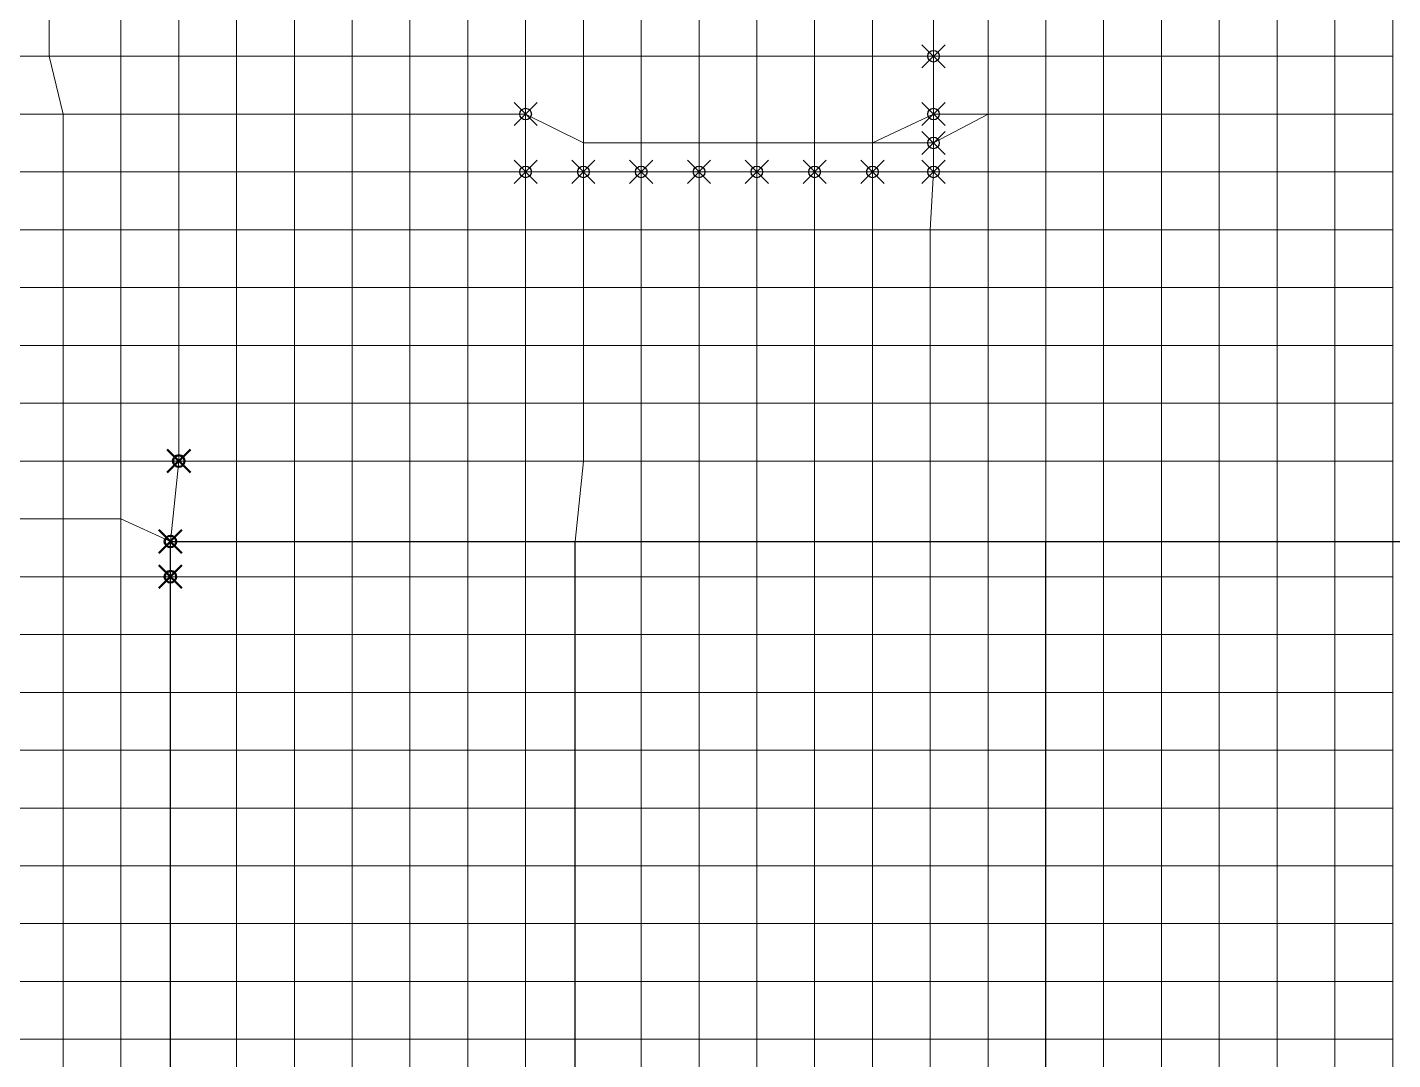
# Model space of a CAD drawing. Header units: inches. Extents: x 7 to 32.3, y 2.3 to 16.7.
# Drawn here: x 13.09 to 19, y 6.66 to 11.12 of the extents above; entities that cross this region are included whole.
import ezdxf

# ---------------------------------------------------------------- set-up
doc = ezdxf.new("R2010")
doc.units = ezdxf.units.IN
doc.header["$MEASUREMENT"] = 0
doc.header["$PDMODE"] = 35
doc.header["$PDSIZE"] = 0.05
for name, color, linetype, lineweight in [('SAP.Columns', 170, 'Continuous', 50), ('SAP.Deck', 41, 'Continuous', 15), ('SAP.Slab 30cm', 11, 'Continuous', 15), ('SAP.Steel BeaM', 130, 'Continuous', 30), ('SAP.Wall', 190, 'Continuous', 30)]:
    doc.layers.add(name, color=color, linetype=linetype, lineweight=lineweight)

msp = doc.modelspace()

# ---------------------------------------------------------------- linework, layer by layer
at = {"layer": 'SAP.Columns'}
for p in [(13.75, 9.25), (13.7139, 8.90204), (13.7139, 8.75)]:
    msp.add_point(p, dxfattribs=at)
at = {"layer": 'SAP.Deck'}
for points in [[(13.7139, 8.75), (14, 8.75), (14, 8.90204), (13.7139, 8.90204)], [(14, 8.75), (14.25, 8.75), (14.25, 8.90204), (14, 8.90204)], [(14.25, 8.75), (14.5, 8.75), (14.5, 8.90204), (14.25, 8.90204)], [(14.5, 8.75), (14.75, 8.75), (14.75, 8.90204), (14.5, 8.90204)], [(14.75, 8.75), (15, 8.75), (15, 8.90204), (14.75, 8.90204)], [(15, 8.75), (15.25, 8.75), (15.25, 8.90204), (15, 8.90204)], [(15.25, 8.75), (15.4639, 8.75), (15.4639, 8.90204), (15.25, 8.90204)], [(15.4639, 8.75), (15.75, 8.75), (15.75, 8.90204), (15.4639, 8.90204)], [(15.75, 8.75), (16, 8.75), (16, 8.90204), (15.75, 8.90204)], [(16, 8.75), (16.25, 8.75), (16.25, 8.90204), (16, 8.90204)], [(16.25, 8.75), (16.5, 8.75), (16.5, 8.90204), (16.25, 8.90204)], [(16.5, 8.75), (16.75, 8.75), (16.75, 8.90204), (16.5, 8.90204)], [(16.75, 8.75), (17, 8.75), (17, 8.90204), (16.75, 8.90204)], [(17, 8.75), (17.25, 8.75), (17.25, 8.90204), (17, 8.90204)], [(17.25, 8.75), (17.5, 8.75), (17.5, 8.90204), (17.25, 8.90204)], [(17.5, 8.75), (17.75, 8.75), (17.75, 8.90204), (17.5, 8.90204)], [(17.75, 8.75), (18, 8.75), (18, 8.90204), (17.75, 8.90204)], [(18, 8.75), (18.25, 8.75), (18.25, 8.90204), (18, 8.90204)], [(18.25, 8.75), (18.5, 8.75), (18.5, 8.90204), (18.25, 8.90204)], [(18.5, 8.75), (18.75, 8.75), (18.75, 8.90204), (18.5, 8.90204)], [(18.75, 8.75), (19, 8.75), (19, 8.90204), (18.75, 8.90204)], [(13.7139, 8.5), (14, 8.5), (14, 8.75), (13.7139, 8.75)], [(14, 8.5), (14.25, 8.5), (14.25, 8.75), (14, 8.75)], [(14.25, 8.5), (14.5, 8.5), (14.5, 8.75), (14.25, 8.75)], [(14.5, 8.5), (14.75, 8.5), (14.75, 8.75), (14.5, 8.75)], [(14.75, 8.5), (15, 8.5), (15, 8.75), (14.75, 8.75)], [(15, 8.5), (15.25, 8.5), (15.25, 8.75), (15, 8.75)], [(15.25, 8.5), (15.4639, 8.5), (15.4639, 8.75), (15.25, 8.75)], [(15.4639, 8.5), (15.75, 8.5), (15.75, 8.75), (15.4639, 8.75)], [(15.75, 8.5), (16, 8.5), (16, 8.75), (15.75, 8.75)], [(16, 8.5), (16.25, 8.5), (16.25, 8.75), (16, 8.75)], [(16.25, 8.5), (16.5, 8.5), (16.5, 8.75), (16.25, 8.75)], [(16.5, 8.5), (16.75, 8.5), (16.75, 8.75), (16.5, 8.75)], [(16.75, 8.5), (17, 8.5), (17, 8.75), (16.75, 8.75)], [(17, 8.5), (17.25, 8.5), (17.25, 8.75), (17, 8.75)], [(17.25, 8.5), (17.5, 8.5), (17.5, 8.75), (17.25, 8.75)], [(17.5, 8.5), (17.75, 8.5), (17.75, 8.75), (17.5, 8.75)], [(17.75, 8.5), (18, 8.5), (18, 8.75), (17.75, 8.75)], [(18, 8.5), (18.25, 8.5), (18.25, 8.75), (18, 8.75)], [(18.25, 8.5), (18.5, 8.5), (18.5, 8.75), (18.25, 8.75)], [(18.5, 8.5), (18.75, 8.5), (18.75, 8.75), (18.5, 8.75)], [(18.75, 8.5), (19, 8.5), (19, 8.75), (18.75, 8.75)], [(13.7139, 8.25), (14, 8.25), (14, 8.5), (13.7139, 8.5)], [(14, 8.25), (14.25, 8.25), (14.25, 8.5), (14, 8.5)], [(14.25, 8.25), (14.5, 8.25), (14.5, 8.5), (14.25, 8.5)], [(14.5, 8.25), (14.75, 8.25), (14.75, 8.5), (14.5, 8.5)], [(14.75, 8.25), (15, 8.25), (15, 8.5), (14.75, 8.5)], [(15, 8.25), (15.25, 8.25), (15.25, 8.5), (15, 8.5)], [(15.25, 8.25), (15.4639, 8.25), (15.4639, 8.5), (15.25, 8.5)], [(15.4639, 8.25), (15.75, 8.25), (15.75, 8.5), (15.4639, 8.5)], [(15.75, 8.25), (16, 8.25), (16, 8.5), (15.75, 8.5)], [(16, 8.25), (16.25, 8.25), (16.25, 8.5), (16, 8.5)], [(16.25, 8.25), (16.5, 8.25), (16.5, 8.5), (16.25, 8.5)], [(16.5, 8.25), (16.75, 8.25), (16.75, 8.5), (16.5, 8.5)], [(16.75, 8.25), (17, 8.25), (17, 8.5), (16.75, 8.5)], [(17, 8.25), (17.25, 8.25), (17.25, 8.5), (17, 8.5)], [(17.25, 8.25), (17.5, 8.25), (17.5, 8.5), (17.25, 8.5)], [(17.5, 8.25), (17.75, 8.25), (17.75, 8.5), (17.5, 8.5)], [(17.75, 8.25), (18, 8.25), (18, 8.5), (17.75, 8.5)], [(18, 8.25), (18.25, 8.25), (18.25, 8.5), (18, 8.5)], [(18.25, 8.25), (18.5, 8.25), (18.5, 8.5), (18.25, 8.5)], [(18.5, 8.25), (18.75, 8.25), (18.75, 8.5), (18.5, 8.5)], [(18.75, 8.25), (19, 8.25), (19, 8.5), (18.75, 8.5)], [(13.7139, 8), (14, 8), (14, 8.25), (13.7139, 8.25)], [(14, 8), (14.25, 8), (14.25, 8.25), (14, 8.25)], [(14.25, 8), (14.5, 8), (14.5, 8.25), (14.25, 8.25)], [(14.5, 8), (14.75, 8), (14.75, 8.25), (14.5, 8.25)], [(14.75, 8), (15, 8), (15, 8.25), (14.75, 8.25)], [(15, 8), (15.25, 8), (15.25, 8.25), (15, 8.25)], [(15.25, 8), (15.4639, 8), (15.4639, 8.25), (15.25, 8.25)], [(15.4639, 8), (15.75, 8), (15.75, 8.25), (15.4639, 8.25)], [(15.75, 8), (16, 8), (16, 8.25), (15.75, 8.25)], [(16, 8), (16.25, 8), (16.25, 8.25), (16, 8.25)], [(16.25, 8), (16.5, 8), (16.5, 8.25), (16.25, 8.25)], [(16.5, 8), (16.75, 8), (16.75, 8.25), (16.5, 8.25)], [(16.75, 8), (17, 8), (17, 8.25), (16.75, 8.25)], [(17, 8), (17.25, 8), (17.25, 8.25), (17, 8.25)], [(17.25, 8), (17.5, 8), (17.5, 8.25), (17.25, 8.25)], [(17.5, 8), (17.75, 8), (17.75, 8.25), (17.5, 8.25)], [(17.75, 8), (18, 8), (18, 8.25), (17.75, 8.25)], [(18, 8), (18.25, 8), (18.25, 8.25), (18, 8.25)], [(18.25, 8), (18.5, 8), (18.5, 8.25), (18.25, 8.25)], [(18.5, 8), (18.75, 8), (18.75, 8.25), (18.5, 8.25)], [(18.75, 8), (19, 8), (19, 8.25), (18.75, 8.25)], [(13.7139, 7.75), (14, 7.75), (14, 8), (13.7139, 8)], [(14, 7.75), (14.25, 7.75), (14.25, 8), (14, 8)], [(14.25, 7.75), (14.5, 7.75), (14.5, 8), (14.25, 8)], [(14.5, 7.75), (14.75, 7.75), (14.75, 8), (14.5, 8)], [(14.75, 7.75), (15, 7.75), (15, 8), (14.75, 8)], [(15, 7.75), (15.25, 7.75), (15.25, 8), (15, 8)], [(15.25, 7.75), (15.4639, 7.75), (15.4639, 8), (15.25, 8)], [(15.4639, 7.75), (15.75, 7.75), (15.75, 8), (15.4639, 8)], [(15.75, 7.75), (16, 7.75), (16, 8), (15.75, 8)], [(16, 7.75), (16.25, 7.75), (16.25, 8), (16, 8)], [(16.25, 7.75), (16.5, 7.75), (16.5, 8), (16.25, 8)], [(16.5, 7.75), (16.75, 7.75), (16.75, 8), (16.5, 8)], [(16.75, 7.75), (17, 7.75), (17, 8), (16.75, 8)], [(17, 7.75), (17.25, 7.75), (17.25, 8), (17, 8)], [(17.25, 7.75), (17.5, 7.75), (17.5, 8), (17.25, 8)], [(17.5, 7.75), (17.75, 7.75), (17.75, 8), (17.5, 8)], [(17.75, 7.75), (18, 7.75), (18, 8), (17.75, 8)], [(18, 7.75), (18.25, 7.75), (18.25, 8), (18, 8)], [(18.25, 7.75), (18.5, 7.75), (18.5, 8), (18.25, 8)], [(18.5, 7.75), (18.75, 7.75), (18.75, 8), (18.5, 8)], [(18.75, 7.75), (19, 7.75), (19, 8), (18.75, 8)], [(13.7139, 7.5), (14, 7.5), (14, 7.75), (13.7139, 7.75)], [(14, 7.5), (14.25, 7.5), (14.25, 7.75), (14, 7.75)], [(14.25, 7.5), (14.5, 7.5), (14.5, 7.75), (14.25, 7.75)], [(14.5, 7.5), (14.75, 7.5), (14.75, 7.75), (14.5, 7.75)], [(14.75, 7.5), (15, 7.5), (15, 7.75), (14.75, 7.75)], [(15, 7.5), (15.25, 7.5), (15.25, 7.75), (15, 7.75)], [(15.25, 7.5), (15.4639, 7.5), (15.4639, 7.75), (15.25, 7.75)], [(15.4639, 7.5), (15.75, 7.5), (15.75, 7.75), (15.4639, 7.75)], [(15.75, 7.5), (16, 7.5), (16, 7.75), (15.75, 7.75)], [(16, 7.5), (16.25, 7.5), (16.25, 7.75), (16, 7.75)], [(16.25, 7.5), (16.5, 7.5), (16.5, 7.75), (16.25, 7.75)], [(16.5, 7.5), (16.75, 7.5), (16.75, 7.75), (16.5, 7.75)], [(16.75, 7.5), (17, 7.5), (17, 7.75), (16.75, 7.75)], [(17, 7.5), (17.25, 7.5), (17.25, 7.75), (17, 7.75)], [(17.25, 7.5), (17.5, 7.5), (17.5, 7.75), (17.25, 7.75)], [(17.5, 7.5), (17.75, 7.5), (17.75, 7.75), (17.5, 7.75)], [(17.75, 7.5), (18, 7.5), (18, 7.75), (17.75, 7.75)], [(18, 7.5), (18.25, 7.5), (18.25, 7.75), (18, 7.75)], [(18.25, 7.5), (18.5, 7.5), (18.5, 7.75), (18.25, 7.75)], [(18.5, 7.5), (18.75, 7.5), (18.75, 7.75), (18.5, 7.75)], [(18.75, 7.5), (19, 7.5), (19, 7.75), (18.75, 7.75)], [(13.7139, 7.25), (14, 7.25), (14, 7.5), (13.7139, 7.5)], [(14, 7.25), (14.25, 7.25), (14.25, 7.5), (14, 7.5)], [(14.25, 7.25), (14.5, 7.25), (14.5, 7.5), (14.25, 7.5)], [(14.5, 7.25), (14.75, 7.25), (14.75, 7.5), (14.5, 7.5)], [(14.75, 7.25), (15, 7.25), (15, 7.5), (14.75, 7.5)], [(15, 7.25), (15.25, 7.25), (15.25, 7.5), (15, 7.5)], [(15.25, 7.25), (15.4639, 7.25), (15.4639, 7.5), (15.25, 7.5)], [(15.4639, 7.25), (15.75, 7.25), (15.75, 7.5), (15.4639, 7.5)], [(15.75, 7.25), (16, 7.25), (16, 7.5), (15.75, 7.5)], [(16, 7.25), (16.25, 7.25), (16.25, 7.5), (16, 7.5)], [(16.25, 7.25), (16.5, 7.25), (16.5, 7.5), (16.25, 7.5)], [(16.5, 7.25), (16.75, 7.25), (16.75, 7.5), (16.5, 7.5)], [(16.75, 7.25), (17, 7.25), (17, 7.5), (16.75, 7.5)], [(17, 7.25), (17.25, 7.25), (17.25, 7.5), (17, 7.5)], [(17.25, 7.25), (17.5, 7.25), (17.5, 7.5), (17.25, 7.5)], [(17.5, 7.25), (17.75, 7.25), (17.75, 7.5), (17.5, 7.5)], [(17.75, 7.25), (18, 7.25), (18, 7.5), (17.75, 7.5)], [(18, 7.25), (18.25, 7.25), (18.25, 7.5), (18, 7.5)], [(18.25, 7.25), (18.5, 7.25), (18.5, 7.5), (18.25, 7.5)], [(18.5, 7.25), (18.75, 7.25), (18.75, 7.5), (18.5, 7.5)], [(18.75, 7.25), (19, 7.25), (19, 7.5), (18.75, 7.5)], [(13.7139, 7), (14, 7), (14, 7.25), (13.7139, 7.25)], [(14, 7), (14.25, 7), (14.25, 7.25), (14, 7.25)], [(14.25, 7), (14.5, 7), (14.5, 7.25), (14.25, 7.25)], [(14.5, 7), (14.75, 7), (14.75, 7.25), (14.5, 7.25)], [(14.75, 7), (15, 7), (15, 7.25), (14.75, 7.25)], [(15, 7), (15.25, 7), (15.25, 7.25), (15, 7.25)], [(15.25, 7), (15.4639, 7), (15.4639, 7.25), (15.25, 7.25)], [(15.4639, 7), (15.75, 7), (15.75, 7.25), (15.4639, 7.25)], [(15.75, 7), (16, 7), (16, 7.25), (15.75, 7.25)], [(16, 7), (16.25, 7), (16.25, 7.25), (16, 7.25)], [(16.25, 7), (16.5, 7), (16.5, 7.25), (16.25, 7.25)], [(16.5, 7), (16.75, 7), (16.75, 7.25), (16.5, 7.25)], [(16.75, 7), (17, 7), (17, 7.25), (16.75, 7.25)], [(17, 7), (17.25, 7), (17.25, 7.25), (17, 7.25)], [(17.25, 7), (17.5, 7), (17.5, 7.25), (17.25, 7.25)], [(17.5, 7), (17.75, 7), (17.75, 7.25), (17.5, 7.25)], [(17.75, 7), (18, 7), (18, 7.25), (17.75, 7.25)], [(18, 7), (18.25, 7), (18.25, 7.25), (18, 7.25)], [(18.25, 7), (18.5, 7), (18.5, 7.25), (18.25, 7.25)], [(18.5, 7), (18.75, 7), (18.75, 7.25), (18.5, 7.25)], [(18.75, 7), (19, 7), (19, 7.25), (18.75, 7.25)], [(13.7139, 6.75), (14, 6.75), (14, 7), (13.7139, 7)], [(14, 6.75), (14.25, 6.75), (14.25, 7), (14, 7)], [(14.25, 6.75), (14.5, 6.75), (14.5, 7), (14.25, 7)], [(14.5, 6.75), (14.75, 6.75), (14.75, 7), (14.5, 7)], [(14.75, 6.75), (15, 6.75), (15, 7), (14.75, 7)], [(15, 6.75), (15.25, 6.75), (15.25, 7), (15, 7)], [(15.25, 6.75), (15.4639, 6.75), (15.4639, 7), (15.25, 7)], [(15.4639, 6.75), (15.75, 6.75), (15.75, 7), (15.4639, 7)], [(15.75, 6.75), (16, 6.75), (16, 7), (15.75, 7)], [(16, 6.75), (16.25, 6.75), (16.25, 7), (16, 7)], [(16.25, 6.75), (16.5, 6.75), (16.5, 7), (16.25, 7)], [(16.5, 6.75), (16.75, 6.75), (16.75, 7), (16.5, 7)], [(16.75, 6.75), (17, 6.75), (17, 7), (16.75, 7)], [(17, 6.75), (17.25, 6.75), (17.25, 7), (17, 7)], [(17.25, 6.75), (17.5, 6.75), (17.5, 7), (17.25, 7)], [(17.5, 6.75), (17.75, 6.75), (17.75, 7), (17.5, 7)], [(17.75, 6.75), (18, 6.75), (18, 7), (17.75, 7)], [(18, 6.75), (18.25, 6.75), (18.25, 7), (18, 7)], [(18.25, 6.75), (18.5, 6.75), (18.5, 7), (18.25, 7)], [(18.5, 6.75), (18.75, 6.75), (18.75, 7), (18.5, 7)], [(18.75, 6.75), (19, 6.75), (19, 7), (18.75, 7)], [(13.7139, 6.5), (14, 6.5), (14, 6.75), (13.7139, 6.75)], [(14, 6.5), (14.25, 6.5), (14.25, 6.75), (14, 6.75)], [(14.25, 6.5), (14.5, 6.5), (14.5, 6.75), (14.25, 6.75)], [(14.5, 6.5), (14.75, 6.5), (14.75, 6.75), (14.5, 6.75)], [(14.75, 6.5), (15, 6.5), (15, 6.75), (14.75, 6.75)], [(15, 6.5), (15.25, 6.5), (15.25, 6.75), (15, 6.75)], [(15.25, 6.5), (15.4639, 6.5), (15.4639, 6.75), (15.25, 6.75)], [(15.4639, 6.5), (15.75, 6.5), (15.75, 6.75), (15.4639, 6.75)], [(15.75, 6.5), (16, 6.5), (16, 6.75), (15.75, 6.75)], [(16, 6.5), (16.25, 6.5), (16.25, 6.75), (16, 6.75)], [(16.25, 6.5), (16.5, 6.5), (16.5, 6.75), (16.25, 6.75)], [(16.5, 6.5), (16.75, 6.5), (16.75, 6.75), (16.5, 6.75)], [(16.75, 6.5), (17, 6.5), (17, 6.75), (16.75, 6.75)], [(17, 6.5), (17.25, 6.5), (17.25, 6.75), (17, 6.75)], [(17.25, 6.5), (17.5, 6.5), (17.5, 6.75), (17.25, 6.75)], [(17.5, 6.5), (17.75, 6.5), (17.75, 6.75), (17.5, 6.75)], [(17.75, 6.5), (18, 6.5), (18, 6.75), (17.75, 6.75)], [(18, 6.5), (18.25, 6.5), (18.25, 6.75), (18, 6.75)], [(18.25, 6.5), (18.5, 6.5), (18.5, 6.75), (18.25, 6.75)], [(18.5, 6.5), (18.75, 6.5), (18.75, 6.75), (18.5, 6.75)], [(18.75, 6.5), (19, 6.5), (19, 6.75), (18.75, 6.75)]]:
    msp.add_3dface(points, dxfattribs=at)
at = {"layer": 'SAP.Slab 30cm'}
for points in [[(13.18986, 11), (13.5, 11), (13.5, 11.25), (13.18986, 11.25)], [(13.5, 11), (13.75, 11), (13.75, 11.25), (13.5, 11.25)], [(13.75, 11), (14, 11), (14, 11.25), (13.75, 11.25)], [(14, 11), (14.25, 11), (14.25, 11.25), (14, 11.25)], [(14.25, 11), (14.5, 11), (14.5, 11.25), (14.25, 11.25)], [(14.5, 11), (14.75, 11), (14.75, 11.25), (14.5, 11.25)], [(14.75, 11), (15, 11), (15, 11.25), (14.75, 11.25)], [(15, 11), (15.25, 11), (15.25, 11.25), (15, 11.25)], [(15.25, 11), (15.5, 11), (15.5, 11.25), (15.25, 11.25)], [(15.5, 11), (15.75, 11), (15.75, 11.25), (15.5, 11.25)], [(15.75, 11), (16, 11), (16, 11.25), (15.75, 11.25)], [(16, 11), (16.25, 11), (16.25, 11.25), (16, 11.25)], [(16.25, 11), (16.5, 11), (16.5, 11.25), (16.25, 11.25)], [(16.5, 11), (16.75, 11), (16.75, 11.25), (16.5, 11.25)], [(16.75, 11), (17.0139, 11), (17.0139, 11.25), (16.75, 11.25)], [(17.0139, 11), (17.25, 11), (17.25, 11.25), (17.0139, 11.25)], [(17.25, 11), (17.5, 11), (17.5, 11.25), (17.25, 11.25)], [(17.5, 11), (17.75, 11), (17.75, 11.25), (17.5, 11.25)], [(17.75, 11), (18, 11), (18, 11.25), (17.75, 11.25)], [(18, 11), (18.25, 11), (18.25, 11.25), (18, 11.25)], [(18.25, 11), (18.5, 11), (18.5, 11.25), (18.25, 11.25)], [(18.5, 11), (18.75, 11), (18.75, 11.25), (18.5, 11.25)], [(18.75, 11), (19, 11), (19, 11.25), (18.75, 11.25)], [(13, 10.75), (13.25, 10.75), (13.18986, 11), (13, 11)], [(13.25, 10.75), (13.5, 10.75), (13.5, 11), (13.18986, 11)], [(13.5, 10.75), (13.75, 10.75), (13.75, 11), (13.5, 11)], [(13.75, 10.75), (14, 10.75), (14, 11), (13.75, 11)], [(14, 10.75), (14.25, 10.75), (14.25, 11), (14, 11)], [(14.25, 10.75), (14.5, 10.75), (14.5, 11), (14.25, 11)], [(14.5, 10.75), (14.75, 10.75), (14.75, 11), (14.5, 11)], [(14.75, 10.75), (15, 10.75), (15, 11), (14.75, 11)], [(15, 10.75), (15.25, 10.75), (15.25, 11), (15, 11)], [(15.25, 10.75), (15.5, 10.625), (15.5, 11), (15.25, 11)], [(15.5, 10.625), (15.75, 10.625), (15.75, 11), (15.5, 11)], [(15.75, 10.625), (16, 10.625), (16, 11), (15.75, 11)], [(16, 10.625), (16.25, 10.625), (16.25, 11), (16, 11)], [(16.25, 10.625), (16.5, 10.625), (16.5, 11), (16.25, 11)], [(16.5, 10.625), (16.75, 10.625), (16.75, 11), (16.5, 11)], [(16.75, 10.625), (17.0139, 10.75), (17.0139, 11), (16.75, 11)], [(17.0139, 10.75), (17.25, 10.75), (17.25, 11), (17.0139, 11)], [(17.25, 10.75), (17.5, 10.75), (17.5, 11), (17.25, 11)], [(17.5, 10.75), (17.75, 10.75), (17.75, 11), (17.5, 11)], [(17.75, 10.75), (18, 10.75), (18, 11), (17.75, 11)], [(18, 10.75), (18.25, 10.75), (18.25, 11), (18, 11)], [(18.25, 10.75), (18.5, 10.75), (18.5, 11), (18.25, 11)], [(18.5, 10.75), (18.75, 10.75), (18.75, 11), (18.5, 11)], [(18.75, 10.75), (19, 10.75), (19, 11), (18.75, 11)], [(13, 10.5), (13.25, 10.5), (13.25, 10.75), (13, 10.75)], [(13.25, 10.5), (13.5, 10.5), (13.5, 10.75), (13.25, 10.75)], [(13.5, 10.5), (13.75, 10.5), (13.75, 10.75), (13.5, 10.75)], [(13.75, 10.5), (14, 10.5), (14, 10.75), (13.75, 10.75)], [(14, 10.5), (14.25, 10.5), (14.25, 10.75), (14, 10.75)], [(14.25, 10.5), (14.5, 10.5), (14.5, 10.75), (14.25, 10.75)], [(14.5, 10.5), (14.75, 10.5), (14.75, 10.75), (14.5, 10.75)], [(14.75, 10.5), (15, 10.5), (15, 10.75), (14.75, 10.75)], [(15, 10.5), (15.25, 10.5), (15.25, 10.75), (15, 10.75)], [(15.25, 10.5), (15.5, 10.5), (15.5, 10.625), (15.25, 10.75)], [(16.75, 10.625), (17.0139, 10.625), (17.0139, 10.75), (16.75, 10.625)], [(17.0139, 10.5), (17.25, 10.5), (17.25, 10.75), (17.0139, 10.625)], [(17.0139, 10.625), (17.25, 10.75), (17.0139, 10.75), (17.0139, 10.625)], [(17.25, 10.5), (17.5, 10.5), (17.5, 10.75), (17.25, 10.75)], [(17.5, 10.5), (17.75, 10.5), (17.75, 10.75), (17.5, 10.75)], [(17.75, 10.5), (18, 10.5), (18, 10.75), (17.75, 10.75)], [(18, 10.5), (18.25, 10.5), (18.25, 10.75), (18, 10.75)], [(18.25, 10.5), (18.5, 10.5), (18.5, 10.75), (18.25, 10.75)], [(18.5, 10.5), (18.75, 10.5), (18.75, 10.75), (18.5, 10.75)], [(18.75, 10.5), (19, 10.5), (19, 10.75), (18.75, 10.75)], [(15.5, 10.5), (15.75, 10.5), (15.75, 10.625), (15.5, 10.625)], [(15.75, 10.5), (16, 10.5), (16, 10.625), (15.75, 10.625)], [(16, 10.5), (16.25, 10.5), (16.25, 10.625), (16, 10.625)], [(16.25, 10.5), (16.5, 10.5), (16.5, 10.625), (16.25, 10.625)], [(16.5, 10.5), (16.75, 10.5), (16.75, 10.625), (16.5, 10.625)], [(16.75, 10.5), (17.0139, 10.5), (17.0139, 10.625), (16.75, 10.625)], [(13, 10.25), (13.25, 10.25), (13.25, 10.5), (13, 10.5)], [(13.25, 10.25), (13.5, 10.25), (13.5, 10.5), (13.25, 10.5)], [(13.5, 10.25), (13.75, 10.25), (13.75, 10.5), (13.5, 10.5)], [(13.75, 10.25), (14, 10.25), (14, 10.5), (13.75, 10.5)], [(14, 10.25), (14.25, 10.25), (14.25, 10.5), (14, 10.5)], [(14.25, 10.25), (14.5, 10.25), (14.5, 10.5), (14.25, 10.5)], [(14.5, 10.25), (14.75, 10.25), (14.75, 10.5), (14.5, 10.5)], [(14.75, 10.25), (15, 10.25), (15, 10.5), (14.75, 10.5)], [(15, 10.25), (15.25, 10.25), (15.25, 10.5), (15, 10.5)], [(15.25, 10.25), (15.5, 10.25), (15.5, 10.5), (15.25, 10.5)], [(15.5, 10.25), (15.75, 10.25), (15.75, 10.5), (15.5, 10.5)], [(15.75, 10.25), (16, 10.25), (16, 10.5), (15.75, 10.5)], [(16, 10.25), (16.25, 10.25), (16.25, 10.5), (16, 10.5)], [(16.25, 10.25), (16.5, 10.25), (16.5, 10.5), (16.25, 10.5)], [(16.5, 10.25), (16.75, 10.25), (16.75, 10.5), (16.5, 10.5)], [(16.75, 10.25), (17, 10.25), (17.0139, 10.5), (16.75, 10.5)], [(17, 10.25), (17.25, 10.25), (17.25, 10.5), (17.0139, 10.5)], [(17.25, 10.25), (17.5, 10.25), (17.5, 10.5), (17.25, 10.5)], [(17.5, 10.25), (17.75, 10.25), (17.75, 10.5), (17.5, 10.5)], [(17.75, 10.25), (18, 10.25), (18, 10.5), (17.75, 10.5)], [(18, 10.25), (18.25, 10.25), (18.25, 10.5), (18, 10.5)], [(18.25, 10.25), (18.5, 10.25), (18.5, 10.5), (18.25, 10.5)], [(18.5, 10.25), (18.75, 10.25), (18.75, 10.5), (18.5, 10.5)], [(18.75, 10.25), (19, 10.25), (19, 10.5), (18.75, 10.5)], [(13, 10), (13.25, 10), (13.25, 10.25), (13, 10.25)], [(13.25, 10), (13.5, 10), (13.5, 10.25), (13.25, 10.25)], [(13.5, 10), (13.75, 10), (13.75, 10.25), (13.5, 10.25)], [(13.75, 10), (14, 10), (14, 10.25), (13.75, 10.25)], [(14, 10), (14.25, 10), (14.25, 10.25), (14, 10.25)], [(14.25, 10), (14.5, 10), (14.5, 10.25), (14.25, 10.25)], [(14.5, 10), (14.75, 10), (14.75, 10.25), (14.5, 10.25)], [(14.75, 10), (15, 10), (15, 10.25), (14.75, 10.25)], [(15, 10), (15.25, 10), (15.25, 10.25), (15, 10.25)], [(15.25, 10), (15.5, 10), (15.5, 10.25), (15.25, 10.25)], [(15.5, 10), (15.75, 10), (15.75, 10.25), (15.5, 10.25)], [(15.75, 10), (16, 10), (16, 10.25), (15.75, 10.25)], [(16, 10), (16.25, 10), (16.25, 10.25), (16, 10.25)], [(16.25, 10), (16.5, 10), (16.5, 10.25), (16.25, 10.25)], [(16.5, 10), (16.75, 10), (16.75, 10.25), (16.5, 10.25)], [(16.75, 10), (17, 10), (17, 10.25), (16.75, 10.25)], [(17, 10), (17.25, 10), (17.25, 10.25), (17, 10.25)], [(17.25, 10), (17.5, 10), (17.5, 10.25), (17.25, 10.25)], [(17.5, 10), (17.75, 10), (17.75, 10.25), (17.5, 10.25)], [(17.75, 10), (18, 10), (18, 10.25), (17.75, 10.25)], [(18, 10), (18.25, 10), (18.25, 10.25), (18, 10.25)], [(18.25, 10), (18.5, 10), (18.5, 10.25), (18.25, 10.25)], [(18.5, 10), (18.75, 10), (18.75, 10.25), (18.5, 10.25)], [(18.75, 10), (19, 10), (19, 10.25), (18.75, 10.25)], [(13, 9.75), (13.25, 9.75), (13.25, 10), (13, 10)], [(13.25, 9.75), (13.5, 9.75), (13.5, 10), (13.25, 10)], [(13.5, 9.75), (13.75, 9.75), (13.75, 10), (13.5, 10)], [(13.75, 9.75), (14, 9.75), (14, 10), (13.75, 10)], [(14, 9.75), (14.25, 9.75), (14.25, 10), (14, 10)], [(14.25, 9.75), (14.5, 9.75), (14.5, 10), (14.25, 10)], [(14.5, 9.75), (14.75, 9.75), (14.75, 10), (14.5, 10)], [(14.75, 9.75), (15, 9.75), (15, 10), (14.75, 10)], [(15, 9.75), (15.25, 9.75), (15.25, 10), (15, 10)], [(15.25, 9.75), (15.5, 9.75), (15.5, 10), (15.25, 10)], [(15.5, 9.75), (15.75, 9.75), (15.75, 10), (15.5, 10)], [(15.75, 9.75), (16, 9.75), (16, 10), (15.75, 10)], [(16, 9.75), (16.25, 9.75), (16.25, 10), (16, 10)], [(16.25, 9.75), (16.5, 9.75), (16.5, 10), (16.25, 10)], [(16.5, 9.75), (16.75, 9.75), (16.75, 10), (16.5, 10)], [(16.75, 9.75), (17, 9.75), (17, 10), (16.75, 10)], [(17, 9.75), (17.25, 9.75), (17.25, 10), (17, 10)], [(17.25, 9.75), (17.5, 9.75), (17.5, 10), (17.25, 10)], [(17.5, 9.75), (17.75, 9.75), (17.75, 10), (17.5, 10)], [(17.75, 9.75), (18, 9.75), (18, 10), (17.75, 10)], [(18, 9.75), (18.25, 9.75), (18.25, 10), (18, 10)], [(18.25, 9.75), (18.5, 9.75), (18.5, 10), (18.25, 10)], [(18.5, 9.75), (18.75, 9.75), (18.75, 10), (18.5, 10)], [(18.75, 9.75), (19, 9.75), (19, 10), (18.75, 10)], [(13, 9.5), (13.25, 9.5), (13.25, 9.75), (13, 9.75)], [(13.25, 9.5), (13.5, 9.5), (13.5, 9.75), (13.25, 9.75)], [(13.5, 9.5), (13.75, 9.5), (13.75, 9.75), (13.5, 9.75)], [(13.75, 9.5), (14, 9.5), (14, 9.75), (13.75, 9.75)], [(14, 9.5), (14.25, 9.5), (14.25, 9.75), (14, 9.75)], [(14.25, 9.5), (14.5, 9.5), (14.5, 9.75), (14.25, 9.75)], [(14.5, 9.5), (14.75, 9.5), (14.75, 9.75), (14.5, 9.75)], [(14.75, 9.5), (15, 9.5), (15, 9.75), (14.75, 9.75)], [(15, 9.5), (15.25, 9.5), (15.25, 9.75), (15, 9.75)], [(15.25, 9.5), (15.5, 9.5), (15.5, 9.75), (15.25, 9.75)], [(15.5, 9.5), (15.75, 9.5), (15.75, 9.75), (15.5, 9.75)], [(15.75, 9.5), (16, 9.5), (16, 9.75), (15.75, 9.75)], [(16, 9.5), (16.25, 9.5), (16.25, 9.75), (16, 9.75)], [(16.25, 9.5), (16.5, 9.5), (16.5, 9.75), (16.25, 9.75)], [(16.5, 9.5), (16.75, 9.5), (16.75, 9.75), (16.5, 9.75)], [(16.75, 9.5), (17, 9.5), (17, 9.75), (16.75, 9.75)], [(17, 9.5), (17.25, 9.5), (17.25, 9.75), (17, 9.75)], [(17.25, 9.5), (17.5, 9.5), (17.5, 9.75), (17.25, 9.75)], [(17.5, 9.5), (17.75, 9.5), (17.75, 9.75), (17.5, 9.75)], [(17.75, 9.5), (18, 9.5), (18, 9.75), (17.75, 9.75)], [(18, 9.5), (18.25, 9.5), (18.25, 9.75), (18, 9.75)], [(18.25, 9.5), (18.5, 9.5), (18.5, 9.75), (18.25, 9.75)], [(18.5, 9.5), (18.75, 9.5), (18.75, 9.75), (18.5, 9.75)], [(18.75, 9.5), (19, 9.5), (19, 9.75), (18.75, 9.75)], [(13, 9.25), (13.25, 9.25), (13.25, 9.5), (13, 9.5)], [(13.25, 9.25), (13.5, 9.25), (13.5, 9.5), (13.25, 9.5)], [(13.5, 9.25), (13.75, 9.25), (13.75, 9.5), (13.5, 9.5)], [(13.75, 9.25), (14, 9.25), (14, 9.5), (13.75, 9.5)], [(14, 9.25), (14.25, 9.25), (14.25, 9.5), (14, 9.5)], [(14.25, 9.25), (14.5, 9.25), (14.5, 9.5), (14.25, 9.5)], [(14.5, 9.25), (14.75, 9.25), (14.75, 9.5), (14.5, 9.5)], [(14.75, 9.25), (15, 9.25), (15, 9.5), (14.75, 9.5)], [(15, 9.25), (15.25, 9.25), (15.25, 9.5), (15, 9.5)], [(15.25, 9.25), (15.5, 9.25), (15.5, 9.5), (15.25, 9.5)], [(15.5, 9.25), (15.75, 9.25), (15.75, 9.5), (15.5, 9.5)], [(15.75, 9.25), (16, 9.25), (16, 9.5), (15.75, 9.5)], [(16, 9.25), (16.25, 9.25), (16.25, 9.5), (16, 9.5)], [(16.25, 9.25), (16.5, 9.25), (16.5, 9.5), (16.25, 9.5)], [(16.5, 9.25), (16.75, 9.25), (16.75, 9.5), (16.5, 9.5)], [(16.75, 9.25), (17, 9.25), (17, 9.5), (16.75, 9.5)], [(17, 9.25), (17.25, 9.25), (17.25, 9.5), (17, 9.5)], [(17.25, 9.25), (17.5, 9.25), (17.5, 9.5), (17.25, 9.5)], [(17.5, 9.25), (17.75, 9.25), (17.75, 9.5), (17.5, 9.5)], [(17.75, 9.25), (18, 9.25), (18, 9.5), (17.75, 9.5)], [(18, 9.25), (18.25, 9.25), (18.25, 9.5), (18, 9.5)], [(18.25, 9.25), (18.5, 9.25), (18.5, 9.5), (18.25, 9.5)], [(18.5, 9.25), (18.75, 9.25), (18.75, 9.5), (18.5, 9.5)], [(18.75, 9.25), (19, 9.25), (19, 9.5), (18.75, 9.5)], [(13, 9), (13.25, 9), (13.25, 9.25), (13, 9.25)], [(13.25, 9), (13.5, 9), (13.5, 9.25), (13.25, 9.25)], [(13.5, 9), (13.7139, 8.90204), (13.75, 9.25), (13.5, 9.25)], [(13.7139, 8.90204), (14, 8.90204), (14, 9.25), (13.75, 9.25)], [(14, 8.90204), (14.25, 8.90204), (14.25, 9.25), (14, 9.25)], [(14.25, 8.90204), (14.5, 8.90204), (14.5, 9.25), (14.25, 9.25)], [(14.5, 8.90204), (14.75, 8.90204), (14.75, 9.25), (14.5, 9.25)], [(14.75, 8.90204), (15, 8.90204), (15, 9.25), (14.75, 9.25)], [(15, 8.90204), (15.25, 8.90204), (15.25, 9.25), (15, 9.25)], [(15.25, 8.90204), (15.4639, 8.90204), (15.5, 9.25), (15.25, 9.25)], [(15.4639, 8.90204), (15.75, 8.90204), (15.75, 9.25), (15.5, 9.25)], [(15.75, 8.90204), (16, 8.90204), (16, 9.25), (15.75, 9.25)], [(16, 8.90204), (16.25, 8.90204), (16.25, 9.25), (16, 9.25)], [(16.25, 8.90204), (16.5, 8.90204), (16.5, 9.25), (16.25, 9.25)], [(16.5, 8.90204), (16.75, 8.90204), (16.75, 9.25), (16.5, 9.25)], [(16.75, 8.90204), (17, 8.90204), (17, 9.25), (16.75, 9.25)], [(17, 8.90204), (17.25, 8.90204), (17.25, 9.25), (17, 9.25)], [(17.25, 8.90204), (17.5, 8.90204), (17.5, 9.25), (17.25, 9.25)], [(17.5, 8.90204), (17.75, 8.90204), (17.75, 9.25), (17.5, 9.25)], [(17.75, 8.90204), (18, 8.90204), (18, 9.25), (17.75, 9.25)], [(18, 8.90204), (18.25, 8.90204), (18.25, 9.25), (18, 9.25)], [(18.25, 8.90204), (18.5, 8.90204), (18.5, 9.25), (18.25, 9.25)], [(18.5, 8.90204), (18.75, 8.90204), (18.75, 9.25), (18.5, 9.25)], [(18.75, 8.90204), (19, 8.90204), (19, 9.25), (18.75, 9.25)], [(13, 8.75), (13.25, 8.75), (13.25, 9), (13, 9)], [(13.25, 8.75), (13.5, 8.75), (13.5, 9), (13.25, 9)], [(13.5, 8.75), (13.7139, 8.75), (13.7139, 8.90204), (13.5, 9)], [(13, 8.5), (13.25, 8.5), (13.25, 8.75), (13, 8.75)], [(13.25, 8.5), (13.5, 8.5), (13.5, 8.75), (13.25, 8.75)], [(13.5, 8.5), (13.7139, 8.5), (13.7139, 8.75), (13.5, 8.75)], [(13, 8.25), (13.25, 8.25), (13.25, 8.5), (13, 8.5)], [(13.25, 8.25), (13.5, 8.25), (13.5, 8.5), (13.25, 8.5)], [(13.5, 8.25), (13.7139, 8.25), (13.7139, 8.5), (13.5, 8.5)], [(13, 8), (13.25, 8), (13.25, 8.25), (13, 8.25)], [(13.25, 8), (13.5, 8), (13.5, 8.25), (13.25, 8.25)], [(13.5, 8), (13.7139, 8), (13.7139, 8.25), (13.5, 8.25)], [(13, 7.75), (13.25, 7.75), (13.25, 8), (13, 8)], [(13.25, 7.75), (13.5, 7.75), (13.5, 8), (13.25, 8)], [(13.5, 7.75), (13.7139, 7.75), (13.7139, 8), (13.5, 8)], [(13, 7.5), (13.25, 7.5), (13.25, 7.75), (13, 7.75)], [(13.25, 7.5), (13.5, 7.5), (13.5, 7.75), (13.25, 7.75)], [(13.5, 7.5), (13.7139, 7.5), (13.7139, 7.75), (13.5, 7.75)], [(13, 7.25), (13.25, 7.25), (13.25, 7.5), (13, 7.5)], [(13.25, 7.25), (13.5, 7.25), (13.5, 7.5), (13.25, 7.5)], [(13.5, 7.25), (13.7139, 7.25), (13.7139, 7.5), (13.5, 7.5)], [(13, 7), (13.25, 7), (13.25, 7.25), (13, 7.25)], [(13.25, 7), (13.5, 7), (13.5, 7.25), (13.25, 7.25)], [(13.5, 7), (13.7139, 7), (13.7139, 7.25), (13.5, 7.25)], [(13, 6.75), (13.25, 6.75), (13.25, 7), (13, 7)], [(13.25, 6.75), (13.5, 6.75), (13.5, 7), (13.25, 7)], [(13.5, 6.75), (13.7139, 6.75), (13.7139, 7), (13.5, 7)], [(13, 6.5), (13.25, 6.5), (13.25, 6.75), (13, 6.75)], [(13.25, 6.5), (13.5, 6.5), (13.5, 6.75), (13.25, 6.75)], [(13.5, 6.5), (13.7139, 6.5), (13.7139, 6.75), (13.5, 6.75)]]:
    msp.add_3dface(points, dxfattribs=at)
at = {"layer": 'SAP.Steel BeaM'}
for p, q in [((13.7139, 2.75), (13.7139, 8.90204)), ((13.7139, 8.90204), (25.2139, 8.90204)), ((15.4639, 2.75), (15.4639, 8.90204)), ((17.5, 2.75), (17.5, 8.90204))]:
    msp.add_line(p, q, dxfattribs=at)
at = {"layer": 'SAP.Wall'}
for p in [(17.0139, 11), (17.0139, 11), (15.25, 10.75), (17.0139, 10.75), (17.0139, 10.625), (15.25, 10.5), (15.5, 10.5), (15.75, 10.5), (16, 10.5), (16.25, 10.5), (16.5, 10.5), (16.75, 10.5), (17.0139, 10.5)]:
    msp.add_point(p, dxfattribs=at)

doc.saveas('drawing.dxf')
